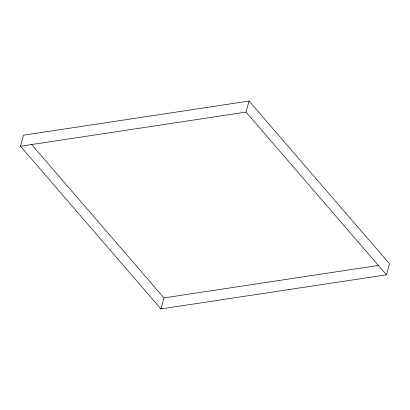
<?xml version="1.0" encoding="UTF-8"?>
<svg xmlns="http://www.w3.org/2000/svg" width="410" height="410" viewBox="0 0 410 410"><rect width="100%" height="100%" fill="white"/><g stroke="black" fill="none" stroke-linecap="round" stroke-linejoin="round"><path stroke-width="0.61" d="M20.5 146.237L23.539 135.192L249.08 101.055L389.5 263.763L386.461 274.808L160.92 308.945L20.5 146.237L246.036 112.094L386.461 274.808M160.92 308.945L163.964 297.906L31.483 144.397M246.036 112.094L249.08 101.055M163.964 297.906L378.758 265.388"/></g></svg>
